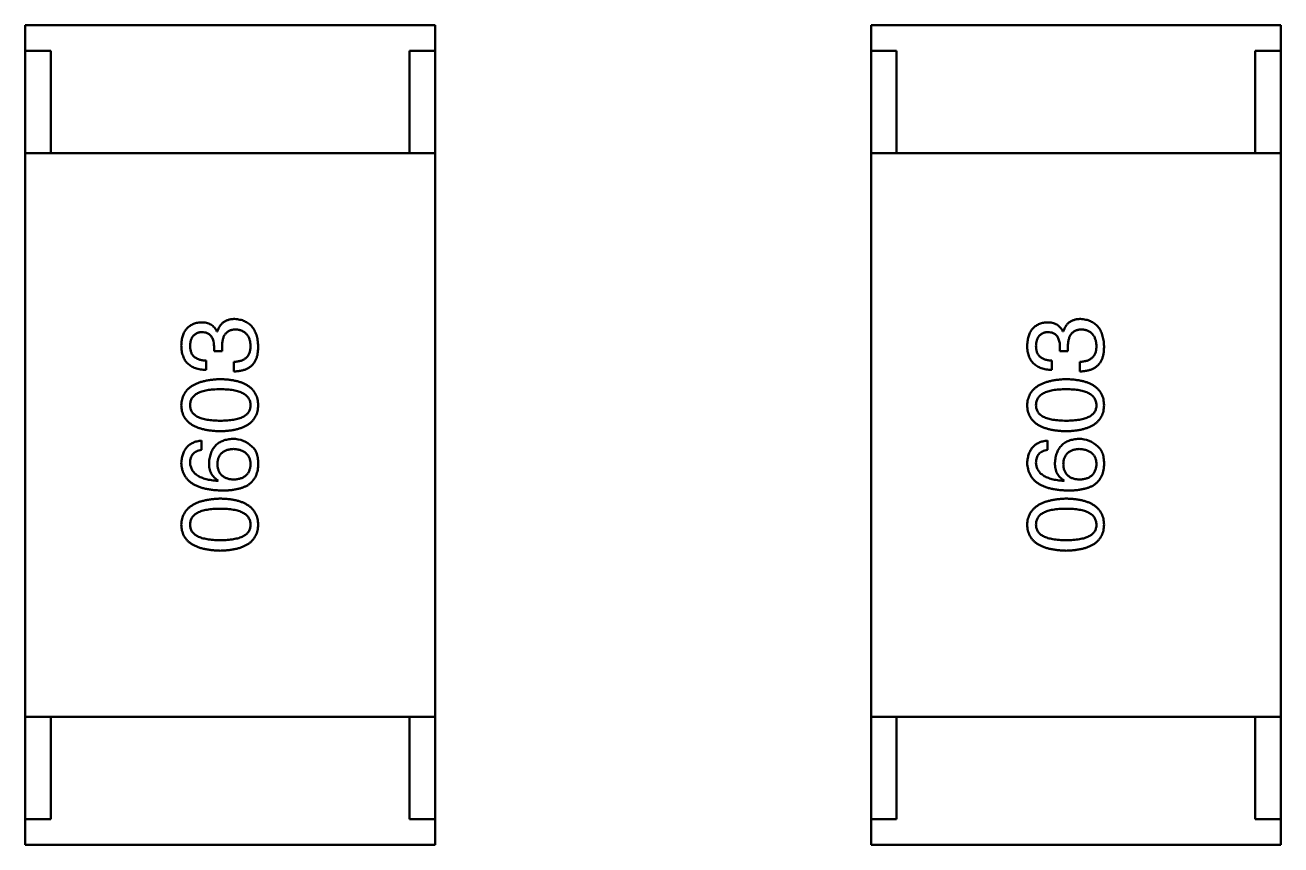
# Model space of a CAD drawing. Header units: millimetres. Extents: x 37 to 347, y 164 to 266.
# Drawn here: x 307.18 to 309.631, y 214.664 to 216.264 of the extents above; entities that cross this region are included whole.
import ezdxf

# ---------------------------------------------------------------- set-up
doc = ezdxf.new("R2010")
doc.units = ezdxf.units.MM
doc.header["$LTSCALE"] = 0.75
doc.layers.add('Visible', color=7, linetype='Continuous', lineweight=50)

msp = doc.modelspace()

# ---------------------------------------------------------------- linework, layer by layer
at = {"layer": 'Visible'}
for p, q in [((307.1801, 216.2644), (307.9801, 216.2644)), ((307.1801, 216.2144), (307.1801, 216.2644)), ((307.9801, 216.2144), (307.9801, 216.2644)), ((308.8311, 216.2644), (309.6311, 216.2644)), ((308.8311, 216.2144), (308.8311, 216.2644)), ((309.6311, 216.2144), (309.6311, 216.2644)), ((307.2301, 216.2144), (307.1801, 216.2144)), ((307.1801, 216.0144), (307.1801, 216.2144)), ((307.2301, 216.0144), (307.2301, 216.2144)), ((307.9301, 216.2144), (307.9301, 216.0144)), ((307.9801, 216.2144), (307.9301, 216.2144)), ((307.9801, 216.0144), (307.9801, 216.2144)), ((308.8811, 216.2144), (308.8311, 216.2144)), ((308.8311, 216.0144), (308.8311, 216.2144)), ((308.8811, 216.0144), (308.8811, 216.2144)), ((309.5811, 216.2144), (309.5811, 216.0144)), ((309.6311, 216.2144), (309.5811, 216.2144)), ((309.6311, 216.0144), (309.6311, 216.2144)), ((307.9801, 216.0144), (307.1801, 216.0144)), ((307.1801, 214.9144), (307.1801, 216.0144)), ((307.2301, 216.0144), (307.9301, 216.0144)), ((307.9801, 216.0144), (307.9801, 214.9144)), ((309.6311, 216.0144), (308.8311, 216.0144)), ((308.8311, 214.9144), (308.8311, 216.0144)), ((308.8811, 216.0144), (309.5811, 216.0144)), ((309.6311, 216.0144), (309.6311, 214.9144)), ((307.5554, 215.6662), (307.5546, 215.6662)), ((309.2064, 215.6662), (309.2056, 215.6662)), ((307.5488, 215.6375), (307.5488, 215.6277)), ((307.5488, 215.6277), (307.5644, 215.6277)), ((307.5644, 215.6277), (307.5644, 215.6367)), ((309.1998, 215.6375), (309.1998, 215.6277)), ((309.1998, 215.6277), (309.2154, 215.6277)), ((309.2154, 215.6277), (309.2154, 215.6367)), ((307.5333, 215.5916), (307.5333, 215.6096)), ((307.5874, 215.6072), (307.5874, 215.5883)), ((309.1843, 215.5916), (309.1843, 215.6096)), ((309.2384, 215.6072), (309.2384, 215.5883)), ((307.5243, 215.4355), (307.5243, 215.4535)), ((309.1753, 215.4355), (309.1753, 215.4535)), ((307.557, 215.3757), (307.5562, 215.3749)), ((309.208, 215.3757), (309.2072, 215.3749)), ((307.9801, 214.9144), (307.1801, 214.9144)), ((307.1801, 214.9144), (307.1801, 214.7144)), ((307.2301, 214.9144), (307.9301, 214.9144)), ((307.2301, 214.9144), (307.2301, 214.7144)), ((307.9301, 214.7144), (307.9301, 214.9144)), ((307.9801, 214.9144), (307.9801, 214.7144)), ((309.6311, 214.9144), (308.8311, 214.9144)), ((308.8311, 214.9144), (308.8311, 214.7144)), ((308.8811, 214.9144), (309.5811, 214.9144)), ((308.8811, 214.9144), (308.8811, 214.7144)), ((309.5811, 214.7144), (309.5811, 214.9144)), ((309.6311, 214.9144), (309.6311, 214.7144)), ((307.1801, 214.7144), (307.1801, 214.6644)), ((307.2301, 214.7144), (307.1801, 214.7144)), ((307.9801, 214.7144), (307.9301, 214.7144)), ((307.9801, 214.7144), (307.9801, 214.6644)), ((308.8311, 214.7144), (308.8311, 214.6644)), ((308.8811, 214.7144), (308.8311, 214.7144)), ((309.6311, 214.7144), (309.5811, 214.7144)), ((309.6311, 214.7144), (309.6311, 214.6644)), ((307.1801, 214.6644), (307.9801, 214.6644)), ((308.8311, 214.6644), (309.6311, 214.6644))]:
    msp.add_line(p, q, dxfattribs=at)
for centre in [(307.5864, 215.4049), (309.2374, 215.4049)]:
    msp.add_arc(centre, 0.0519, 45.691, 90.7052, dxfattribs=at)
for points, knots in [([(307.589, 215.6908), (307.5879, 215.6908), (307.5858, 215.6908), (307.5828, 215.6904), (307.5799, 215.69), (307.5771, 215.6893), (307.5745, 215.6884), (307.572, 215.6874), (307.5697, 215.6861), (307.5675, 215.6847), (307.5654, 215.6831), (307.5635, 215.6812), (307.5618, 215.6792), (307.5602, 215.677), (307.5588, 215.6745), (307.5575, 215.672), (307.5564, 215.6691), (307.5557, 215.6672), (307.5554, 215.6662)], [0, 0, 0, 0, 0.071215, 0.138707, 0.20396, 0.266995, 0.327734, 0.387609, 0.445602, 0.503345, 0.561136, 0.618597, 0.677672, 0.738255, 0.799989, 0.863961, 0.930555, 1, 1, 1, 1]), ([(307.6349, 215.6375), (307.6348, 215.6396), (307.6346, 215.6436), (307.6339, 215.6494), (307.6329, 215.6548), (307.6315, 215.6598), (307.6298, 215.6645), (307.6278, 215.6688), (307.6254, 215.6727), (307.6227, 215.6763), (307.6196, 215.6794), (307.6162, 215.6822), (307.6125, 215.6846), (307.6084, 215.6866), (307.6041, 215.6883), (307.5993, 215.6895), (307.5943, 215.6904), (307.5908, 215.6907), (307.589, 215.6908)], [0, 0, 0, 0, 0.078078, 0.151942, 0.221594, 0.28726, 0.350176, 0.409768, 0.467648, 0.523784, 0.578904, 0.634014, 0.689819, 0.746826, 0.805875, 0.867063, 0.931764, 1, 1, 1, 1]), ([(309.24, 215.6908), (309.2389, 215.6908), (309.2368, 215.6908), (309.2338, 215.6904), (309.2309, 215.69), (309.2281, 215.6893), (309.2255, 215.6884), (309.223, 215.6874), (309.2207, 215.6861), (309.2185, 215.6847), (309.2164, 215.6831), (309.2145, 215.6812), (309.2128, 215.6792), (309.2112, 215.677), (309.2098, 215.6745), (309.2085, 215.672), (309.2074, 215.6691), (309.2067, 215.6672), (309.2064, 215.6662)], [0, 0, 0, 0, 0.071215, 0.138707, 0.20396, 0.266995, 0.327734, 0.387609, 0.445602, 0.503345, 0.561136, 0.618597, 0.677672, 0.738255, 0.799989, 0.863961, 0.930555, 1, 1, 1, 1]), ([(309.2859, 215.6375), (309.2858, 215.6396), (309.2856, 215.6436), (309.2849, 215.6494), (309.2839, 215.6548), (309.2825, 215.6598), (309.2808, 215.6645), (309.2788, 215.6688), (309.2764, 215.6727), (309.2737, 215.6763), (309.2706, 215.6794), (309.2672, 215.6822), (309.2635, 215.6846), (309.2594, 215.6866), (309.2551, 215.6883), (309.2503, 215.6895), (309.2453, 215.6904), (309.2418, 215.6907), (309.24, 215.6908)], [0, 0, 0, 0, 0.078078, 0.151942, 0.221594, 0.28726, 0.350176, 0.409768, 0.467648, 0.523784, 0.578904, 0.634014, 0.689819, 0.746826, 0.805875, 0.867063, 0.931764, 1, 1, 1, 1]), ([(307.5234, 215.6842), (307.5219, 215.6841), (307.519, 215.6839), (307.5148, 215.6831), (307.5109, 215.682), (307.5072, 215.6806), (307.5038, 215.6788), (307.5007, 215.6768), (307.4978, 215.6745), (307.4953, 215.6718), (307.493, 215.6688), (307.491, 215.6655), (307.4893, 215.6618), (307.4879, 215.6579), (307.4867, 215.6537), (307.4858, 215.6491), (307.4852, 215.6442), (307.485, 215.6409), (307.4849, 215.6392)], [0, 0, 0, 0, 0.067521, 0.132139, 0.193339, 0.252064, 0.309083, 0.364848, 0.420021, 0.475612, 0.532002, 0.589602, 0.649896, 0.712634, 0.778603, 0.848416, 0.922155, 1, 1, 1, 1]), ([(307.5021, 215.6383), (307.5022, 215.6394), (307.5023, 215.6414), (307.5026, 215.6443), (307.5031, 215.647), (307.5038, 215.6495), (307.5046, 215.6519), (307.5057, 215.6541), (307.5069, 215.656), (307.5082, 215.6578), (307.5097, 215.6594), (307.5115, 215.6608), (307.5133, 215.6621), (307.5153, 215.6631), (307.5175, 215.664), (307.5199, 215.6646), (307.5224, 215.6651), (307.5242, 215.6653), (307.5251, 215.6654)], [0, 0, 0, 0, 0.078051, 0.151197, 0.220412, 0.286742, 0.34933, 0.409464, 0.467368, 0.52298, 0.578639, 0.633998, 0.690142, 0.746855, 0.805868, 0.867776, 0.932345, 1, 1, 1, 1]), ([(307.5546, 215.6662), (307.5539, 215.6676), (307.5525, 215.6704), (307.5497, 215.6742), (307.5464, 215.6773), (307.5427, 215.6799), (307.5385, 215.6818), (307.5339, 215.6833), (307.5288, 215.6841), (307.5253, 215.6842), (307.5234, 215.6842)], [0, 0, 0, 0, 0.125227, 0.244792, 0.361427, 0.478215, 0.59667, 0.722058, 0.856314, 1, 1, 1, 1]), ([(307.5251, 215.6654), (307.5268, 215.6653), (307.5288, 215.6652), (307.5336, 215.6641), (307.5354, 215.6633), (307.5382, 215.6618), (307.5404, 215.6604), (307.5444, 215.6558), (307.5456, 215.6534), (307.5485, 215.6462), (307.5487, 215.6401), (307.5488, 215.6375)], [0.000001, 0.000001, 0.000001, 0.000001, 0.000529469, 0.000529469, 0.001127239, 0.001127239, 0.001835181, 0.001835181, 0.002488358, 0.002488358, 0.00458577, 0.00458577, 0.00458577, 0.00458577]), ([(307.5644, 215.6367), (307.5644, 215.6381), (307.5644, 215.6407), (307.5648, 215.6445), (307.5653, 215.648), (307.5661, 215.6513), (307.567, 215.6544), (307.5681, 215.6572), (307.5695, 215.6597), (307.5711, 215.6619), (307.5729, 215.6639), (307.575, 215.6656), (307.5772, 215.6671), (307.5796, 215.6683), (307.5823, 215.6692), (307.5852, 215.6698), (307.5882, 215.6702), (307.5904, 215.6703), (307.5915, 215.6703)], [0, 0, 0, 0, 0.082495, 0.159728, 0.232496, 0.300725, 0.365163, 0.425859, 0.483728, 0.538892, 0.592921, 0.646195, 0.699968, 0.754746, 0.811387, 0.870806, 0.933482, 1, 1, 1, 1]), ([(307.5915, 215.6703), (307.5926, 215.6702), (307.5947, 215.6701), (307.5978, 215.6695), (307.6007, 215.6688), (307.6034, 215.6677), (307.6059, 215.6665), (307.6082, 215.6651), (307.6103, 215.6634), (307.6122, 215.6615), (307.6139, 215.6594), (307.6154, 215.657), (307.6167, 215.6545), (307.6178, 215.6517), (307.6187, 215.6486), (307.6194, 215.6454), (307.6199, 215.642), (307.6201, 215.6396), (307.6202, 215.6383)], [0, 0, 0, 0, 0.068514, 0.133941, 0.195994, 0.255362, 0.312994, 0.369441, 0.424687, 0.480522, 0.537148, 0.594801, 0.654411, 0.716817, 0.781981, 0.850498, 0.923306, 1, 1, 1, 1]), ([(309.1744, 215.6842), (309.1729, 215.6841), (309.17, 215.6839), (309.1658, 215.6831), (309.1619, 215.682), (309.1582, 215.6806), (309.1548, 215.6788), (309.1517, 215.6768), (309.1488, 215.6745), (309.1463, 215.6718), (309.144, 215.6688), (309.142, 215.6655), (309.1403, 215.6618), (309.1389, 215.6579), (309.1377, 215.6537), (309.1368, 215.6491), (309.1362, 215.6442), (309.136, 215.6409), (309.1359, 215.6392)], [0, 0, 0, 0, 0.067521, 0.132139, 0.193339, 0.252064, 0.309083, 0.364848, 0.420021, 0.475612, 0.532002, 0.589602, 0.649896, 0.712634, 0.778603, 0.848416, 0.922155, 1, 1, 1, 1]), ([(309.1531, 215.6383), (309.1532, 215.6394), (309.1533, 215.6414), (309.1536, 215.6443), (309.1541, 215.647), (309.1548, 215.6495), (309.1557, 215.6519), (309.1567, 215.6541), (309.1579, 215.656), (309.1592, 215.6578), (309.1607, 215.6594), (309.1625, 215.6608), (309.1643, 215.6621), (309.1663, 215.6631), (309.1685, 215.664), (309.1709, 215.6646), (309.1734, 215.6651), (309.1752, 215.6653), (309.1761, 215.6654)], [0, 0, 0, 0, 0.078051, 0.151197, 0.220412, 0.286742, 0.34933, 0.409464, 0.467368, 0.52298, 0.578639, 0.633998, 0.690142, 0.746855, 0.805868, 0.867776, 0.932345, 1, 1, 1, 1]), ([(309.2056, 215.6662), (309.2049, 215.6676), (309.2035, 215.6704), (309.2007, 215.6742), (309.1974, 215.6773), (309.1937, 215.6799), (309.1895, 215.6818), (309.1849, 215.6833), (309.1798, 215.6841), (309.1763, 215.6842), (309.1744, 215.6842)], [0, 0, 0, 0, 0.125227, 0.244792, 0.361427, 0.478215, 0.59667, 0.722058, 0.856314, 1, 1, 1, 1]), ([(309.1761, 215.6654), (309.1778, 215.6653), (309.1798, 215.6652), (309.1846, 215.6641), (309.1864, 215.6633), (309.1892, 215.6618), (309.1914, 215.6604), (309.1954, 215.6558), (309.1966, 215.6534), (309.1995, 215.6462), (309.1997, 215.6401), (309.1998, 215.6375)], [0.000001, 0.000001, 0.000001, 0.000001, 0.000529469, 0.000529469, 0.001127239, 0.001127239, 0.001835181, 0.001835181, 0.002488358, 0.002488358, 0.00458577, 0.00458577, 0.00458577, 0.00458577]), ([(309.2154, 215.6367), (309.2154, 215.6381), (309.2154, 215.6407), (309.2158, 215.6445), (309.2163, 215.648), (309.2171, 215.6513), (309.218, 215.6544), (309.2191, 215.6572), (309.2205, 215.6597), (309.2221, 215.6619), (309.2239, 215.6639), (309.226, 215.6656), (309.2282, 215.6671), (309.2306, 215.6683), (309.2333, 215.6692), (309.2362, 215.6698), (309.2392, 215.6702), (309.2414, 215.6703), (309.2425, 215.6703)], [0, 0, 0, 0, 0.082495, 0.159728, 0.232496, 0.300725, 0.365163, 0.425859, 0.483728, 0.538892, 0.592921, 0.646195, 0.699968, 0.754746, 0.811387, 0.870806, 0.933482, 1, 1, 1, 1]), ([(309.2425, 215.6703), (309.2436, 215.6702), (309.2457, 215.6701), (309.2488, 215.6695), (309.2517, 215.6688), (309.2544, 215.6677), (309.2569, 215.6665), (309.2592, 215.6651), (309.2613, 215.6634), (309.2632, 215.6615), (309.2649, 215.6594), (309.2664, 215.657), (309.2677, 215.6545), (309.2688, 215.6517), (309.2697, 215.6486), (309.2704, 215.6454), (309.2709, 215.642), (309.2711, 215.6396), (309.2712, 215.6383)], [0, 0, 0, 0, 0.068514, 0.133941, 0.195994, 0.255362, 0.312994, 0.369441, 0.424687, 0.480522, 0.537148, 0.594801, 0.654411, 0.716817, 0.781981, 0.850498, 0.923306, 1, 1, 1, 1]), ([(307.4849, 215.6392), (307.485, 215.6373), (307.4851, 215.6336), (307.4858, 215.6283), (307.4867, 215.6233), (307.4882, 215.6187), (307.4899, 215.6144), (307.492, 215.6106), (307.4945, 215.607), (307.4974, 215.6039), (307.5006, 215.601), (307.5042, 215.5986), (307.5082, 215.5965), (307.5125, 215.5948), (307.5172, 215.5934), (307.5222, 215.5924), (307.5276, 215.5918), (307.5313, 215.5917), (307.5333, 215.5916)], [0, 0, 0, 0, 0.073232, 0.142595, 0.207997, 0.270074, 0.329156, 0.386529, 0.441846, 0.496976, 0.551877, 0.607941, 0.665637, 0.725446, 0.788542, 0.855101, 0.925196, 1, 1, 1, 1]), ([(309.1359, 215.6392), (309.136, 215.6373), (309.1361, 215.6336), (309.1368, 215.6283), (309.1377, 215.6233), (309.1392, 215.6187), (309.1409, 215.6144), (309.143, 215.6106), (309.1455, 215.607), (309.1484, 215.6039), (309.1516, 215.601), (309.1552, 215.5986), (309.1592, 215.5965), (309.1635, 215.5948), (309.1682, 215.5934), (309.1732, 215.5924), (309.1786, 215.5918), (309.1823, 215.5917), (309.1843, 215.5916)], [0, 0, 0, 0, 0.073232, 0.142595, 0.207997, 0.270074, 0.329156, 0.386529, 0.441846, 0.496976, 0.551877, 0.607941, 0.665637, 0.725446, 0.788542, 0.855101, 0.925196, 1, 1, 1, 1]), ([(307.5333, 215.6096), (307.532, 215.6097), (307.5296, 215.6098), (307.526, 215.6103), (307.5227, 215.6108), (307.5197, 215.6117), (307.5169, 215.6127), (307.5143, 215.614), (307.512, 215.6155), (307.5099, 215.6172), (307.508, 215.6191), (307.5064, 215.6212), (307.5051, 215.6236), (307.504, 215.6261), (307.5032, 215.6289), (307.5026, 215.6318), (307.5022, 215.635), (307.5021, 215.6372), (307.5021, 215.6383)], [0, 0, 0, 0, 0.078134, 0.15164, 0.221358, 0.286689, 0.348614, 0.407697, 0.464247, 0.520153, 0.574432, 0.629291, 0.684538, 0.742032, 0.801329, 0.863637, 0.930123, 1, 1, 1, 1]), ([(307.6202, 215.6383), (307.6201, 215.6371), (307.6201, 215.6347), (307.6197, 215.6313), (307.6191, 215.628), (307.6181, 215.6251), (307.617, 215.6223), (307.6156, 215.6197), (307.6139, 215.6174), (307.612, 215.6153), (307.6098, 215.6135), (307.6073, 215.6119), (307.6046, 215.6105), (307.6017, 215.6094), (307.5985, 215.6085), (307.595, 215.6078), (307.5913, 215.6073), (307.5887, 215.6072), (307.5874, 215.6072)], [0, 0, 0, 0, 0.071272, 0.13882, 0.201858, 0.262757, 0.320043, 0.376709, 0.431462, 0.486034, 0.541209, 0.597703, 0.65589, 0.717768, 0.782056, 0.850407, 0.92277, 1, 1, 1, 1]), ([(307.63, 215.6105), (307.6304, 215.6113), (307.6312, 215.6131), (307.6322, 215.6159), (307.6331, 215.6189), (307.6337, 215.6222), (307.6342, 215.6257), (307.6346, 215.6294), (307.6348, 215.6334), (307.6349, 215.6361), (307.6349, 215.6375)], [0, 0, 0, 0, 0.101955, 0.208983, 0.322698, 0.44339, 0.570851, 0.70629, 0.84885, 1, 1, 1, 1]), ([(309.1843, 215.6096), (309.183, 215.6097), (309.1806, 215.6098), (309.177, 215.6103), (309.1737, 215.6108), (309.1707, 215.6117), (309.1679, 215.6127), (309.1653, 215.614), (309.163, 215.6155), (309.1609, 215.6172), (309.159, 215.6191), (309.1574, 215.6212), (309.1561, 215.6236), (309.155, 215.6261), (309.1542, 215.6289), (309.1536, 215.6318), (309.1532, 215.635), (309.1531, 215.6372), (309.1531, 215.6383)], [0, 0, 0, 0, 0.078134, 0.15164, 0.221358, 0.286689, 0.348614, 0.407697, 0.464247, 0.520153, 0.574432, 0.629291, 0.684538, 0.742032, 0.801329, 0.863637, 0.930123, 1, 1, 1, 1]), ([(309.2712, 215.6383), (309.2711, 215.6371), (309.2711, 215.6347), (309.2707, 215.6313), (309.2701, 215.628), (309.2692, 215.6251), (309.268, 215.6223), (309.2666, 215.6197), (309.2649, 215.6174), (309.263, 215.6153), (309.2608, 215.6135), (309.2583, 215.6119), (309.2556, 215.6105), (309.2527, 215.6094), (309.2495, 215.6085), (309.246, 215.6078), (309.2423, 215.6073), (309.2397, 215.6072), (309.2384, 215.6072)], [0, 0, 0, 0, 0.071272, 0.13882, 0.201858, 0.262757, 0.320043, 0.376709, 0.431462, 0.486034, 0.541209, 0.597703, 0.65589, 0.717768, 0.782056, 0.850407, 0.92277, 1, 1, 1, 1]), ([(309.281, 215.6105), (309.2814, 215.6113), (309.2822, 215.6131), (309.2832, 215.6159), (309.2841, 215.6189), (309.2847, 215.6222), (309.2853, 215.6257), (309.2856, 215.6294), (309.2858, 215.6334), (309.2859, 215.6361), (309.2859, 215.6375)], [0, 0, 0, 0, 0.101955, 0.208983, 0.322698, 0.44339, 0.570851, 0.70629, 0.84885, 1, 1, 1, 1]), ([(307.5874, 215.5883), (307.5887, 215.5884), (307.5913, 215.5885), (307.5951, 215.5888), (307.5988, 215.5893), (307.6023, 215.59), (307.6056, 215.5908), (307.6087, 215.5918), (307.6116, 215.5929), (307.6144, 215.5942), (307.617, 215.5957), (307.6194, 215.5973), (307.6216, 215.5991), (307.6237, 215.6011), (307.6255, 215.6032), (307.6272, 215.6055), (307.6287, 215.6079), (307.6296, 215.6096), (307.63, 215.6105)], [0, 0, 0, 0, 0.078937, 0.154495, 0.226898, 0.296844, 0.363348, 0.427781, 0.48946, 0.549586, 0.607902, 0.664733, 0.720805, 0.776157, 0.831175, 0.886736, 0.943094, 1, 1, 1, 1]), ([(309.2384, 215.5883), (309.2397, 215.5884), (309.2423, 215.5885), (309.2461, 215.5888), (309.2498, 215.5893), (309.2533, 215.59), (309.2566, 215.5908), (309.2597, 215.5918), (309.2626, 215.5929), (309.2654, 215.5942), (309.268, 215.5957), (309.2704, 215.5973), (309.2726, 215.5991), (309.2747, 215.6011), (309.2765, 215.6032), (309.2782, 215.6055), (309.2797, 215.6079), (309.2806, 215.6096), (309.281, 215.6105)], [0, 0, 0, 0, 0.078937, 0.154495, 0.226898, 0.296844, 0.363348, 0.427781, 0.48946, 0.549586, 0.607902, 0.664733, 0.720805, 0.776157, 0.831175, 0.886736, 0.943094, 1, 1, 1, 1]), ([(307.5611, 215.5734), (307.5581, 215.5733), (307.5523, 215.573), (307.5438, 215.5722), (307.5359, 215.5709), (307.5285, 215.5694), (307.5218, 215.5675), (307.5155, 215.5652), (307.5099, 215.5626), (307.5048, 215.5596), (307.5003, 215.5562), (307.4963, 215.5525), (307.493, 215.5484), (307.4902, 215.5439), (307.488, 215.5391), (307.4863, 215.5339), (307.4853, 215.5284), (307.485, 215.5245), (307.4849, 215.5226)], [0, 0, 0, 0, 0.088475, 0.171606, 0.249595, 0.322626, 0.391327, 0.455765, 0.516374, 0.573675, 0.628522, 0.681161, 0.732559, 0.783563, 0.83504, 0.887639, 0.942585, 1, 1, 1, 1]), ([(307.6349, 215.5226), (307.6348, 215.5246), (307.6346, 215.5285), (307.6337, 215.5341), (307.6322, 215.5393), (307.6301, 215.5442), (307.6274, 215.5487), (307.6242, 215.5529), (307.6204, 215.5566), (307.6161, 215.56), (307.6111, 215.563), (307.6056, 215.5656), (307.5996, 215.5679), (307.593, 215.5697), (307.5858, 215.5712), (307.5781, 215.5723), (307.5698, 215.5731), (307.5641, 215.5733), (307.5611, 215.5734)], [0, 0, 0, 0, 0.059134, 0.115603, 0.169236, 0.221572, 0.273254, 0.32474, 0.377319, 0.431815, 0.488555, 0.548609, 0.612242, 0.680182, 0.75251, 0.829782, 0.91231, 1, 1, 1, 1]), ([(309.2121, 215.5734), (309.2091, 215.5733), (309.2033, 215.573), (309.1948, 215.5722), (309.1869, 215.5709), (309.1795, 215.5694), (309.1728, 215.5675), (309.1665, 215.5652), (309.1609, 215.5626), (309.1558, 215.5596), (309.1513, 215.5562), (309.1473, 215.5525), (309.144, 215.5484), (309.1412, 215.5439), (309.139, 215.5391), (309.1373, 215.5339), (309.1363, 215.5284), (309.136, 215.5245), (309.1359, 215.5226)], [0, 0, 0, 0, 0.088475, 0.171606, 0.249595, 0.322626, 0.391327, 0.455765, 0.516374, 0.573675, 0.628522, 0.681161, 0.732559, 0.783563, 0.83504, 0.887639, 0.942585, 1, 1, 1, 1]), ([(309.2859, 215.5226), (309.2858, 215.5246), (309.2856, 215.5285), (309.2847, 215.5341), (309.2832, 215.5393), (309.2811, 215.5442), (309.2784, 215.5487), (309.2752, 215.5529), (309.2714, 215.5566), (309.2671, 215.56), (309.2621, 215.563), (309.2566, 215.5656), (309.2506, 215.5679), (309.244, 215.5697), (309.2368, 215.5712), (309.2291, 215.5723), (309.2208, 215.5731), (309.2151, 215.5733), (309.2121, 215.5734)], [0, 0, 0, 0, 0.059134, 0.115603, 0.169236, 0.221572, 0.273254, 0.32474, 0.377319, 0.431815, 0.488555, 0.548609, 0.612242, 0.680182, 0.75251, 0.829782, 0.91231, 1, 1, 1, 1]), ([(307.5021, 215.5226), (307.5022, 215.5238), (307.5023, 215.5263), (307.5029, 215.5299), (307.5041, 215.5332), (307.5057, 215.5363), (307.5079, 215.5391), (307.5104, 215.5417), (307.5134, 215.544), (307.5169, 215.5461), (307.5209, 215.5479), (307.5253, 215.5495), (307.5301, 215.5508), (307.5354, 215.5519), (307.5412, 215.5527), (307.5474, 215.5533), (307.5541, 215.5537), (307.5588, 215.5537), (307.5611, 215.5537)], [0, 0, 0, 0, 0.050604, 0.098688, 0.145699, 0.191791, 0.238625, 0.286717, 0.337546, 0.391814, 0.449755, 0.512106, 0.579685, 0.652048, 0.730262, 0.814146, 0.904281, 1, 1, 1, 1]), ([(307.5611, 215.5537), (307.5635, 215.5537), (307.568, 215.5537), (307.5746, 215.5533), (307.5808, 215.5527), (307.5865, 215.5519), (307.5918, 215.5508), (307.5966, 215.5494), (307.601, 215.5479), (307.6049, 215.5461), (307.6084, 215.544), (307.6115, 215.5416), (307.6141, 215.5391), (307.6162, 215.5363), (307.6179, 215.5332), (307.6192, 215.5299), (307.6199, 215.5263), (307.6201, 215.5238), (307.6202, 215.5226)], [0, 0, 0, 0, 0.094834, 0.184067, 0.267029, 0.344713, 0.417334, 0.484367, 0.546941, 0.604717, 0.65953, 0.710539, 0.759381, 0.806382, 0.853027, 0.900623, 0.949121, 1, 1, 1, 1]), ([(309.1531, 215.5226), (309.1532, 215.5238), (309.1533, 215.5263), (309.1539, 215.5299), (309.1551, 215.5332), (309.1567, 215.5363), (309.1589, 215.5391), (309.1614, 215.5417), (309.1644, 215.544), (309.1679, 215.5461), (309.1719, 215.5479), (309.1763, 215.5495), (309.1811, 215.5508), (309.1864, 215.5519), (309.1922, 215.5527), (309.1984, 215.5533), (309.2051, 215.5537), (309.2098, 215.5537), (309.2121, 215.5537)], [0, 0, 0, 0, 0.050604, 0.098688, 0.145699, 0.191791, 0.238625, 0.286717, 0.337546, 0.391814, 0.449755, 0.512106, 0.579685, 0.652048, 0.730262, 0.814146, 0.904281, 1, 1, 1, 1]), ([(309.2121, 215.5537), (309.2145, 215.5537), (309.219, 215.5537), (309.2256, 215.5533), (309.2318, 215.5527), (309.2375, 215.5519), (309.2428, 215.5508), (309.2476, 215.5494), (309.252, 215.5479), (309.2559, 215.5461), (309.2594, 215.544), (309.2625, 215.5416), (309.2651, 215.5391), (309.2672, 215.5363), (309.2689, 215.5332), (309.2702, 215.5299), (309.2709, 215.5263), (309.2711, 215.5238), (309.2712, 215.5226)], [0, 0, 0, 0, 0.094834, 0.184067, 0.267029, 0.344713, 0.417334, 0.484367, 0.546941, 0.604717, 0.65953, 0.710539, 0.759381, 0.806382, 0.853027, 0.900623, 0.949121, 1, 1, 1, 1]), ([(307.4849, 215.5226), (307.485, 215.5206), (307.4852, 215.5167), (307.4861, 215.5111), (307.4877, 215.5058), (307.4899, 215.5009), (307.4926, 215.4964), (307.496, 215.4923), (307.4999, 215.4885), (307.5044, 215.4852), (307.5095, 215.4821), (307.5152, 215.4796), (307.5214, 215.4773), (307.5282, 215.4754), (307.5356, 215.4739), (307.5436, 215.4728), (307.5522, 215.4721), (307.5581, 215.4719), (307.5611, 215.4718)], [0, 0, 0, 0, 0.057911, 0.113262, 0.165956, 0.217443, 0.268511, 0.319665, 0.372, 0.426129, 0.483365, 0.543779, 0.607756, 0.676562, 0.749704, 0.827713, 0.911177, 1, 1, 1, 1]), ([(307.5611, 215.4923), (307.5588, 215.4923), (307.5541, 215.4923), (307.5474, 215.4927), (307.5412, 215.4933), (307.5354, 215.494), (307.5301, 215.4952), (307.5253, 215.4964), (307.5209, 215.498), (307.5169, 215.4997), (307.5134, 215.5017), (307.5104, 215.504), (307.5079, 215.5065), (307.5057, 215.5092), (307.5041, 215.5122), (307.5029, 215.5155), (307.5023, 215.519), (307.5022, 215.5214), (307.5021, 215.5226)], [0, 0, 0, 0, 0.096452, 0.187278, 0.271765, 0.350519, 0.423437, 0.491321, 0.554011, 0.612224, 0.666281, 0.717003, 0.764884, 0.811423, 0.856783, 0.902993, 0.950236, 1, 1, 1, 1]), ([(307.5611, 215.4718), (307.5641, 215.4719), (307.5698, 215.4721), (307.5781, 215.4728), (307.5858, 215.4739), (307.593, 215.4754), (307.5996, 215.4773), (307.6056, 215.4796), (307.6111, 215.4821), (307.616, 215.4852), (307.6204, 215.4885), (307.6242, 215.4923), (307.6274, 215.4964), (307.6301, 215.5009), (307.6322, 215.5058), (307.6337, 215.5111), (307.6346, 215.5167), (307.6348, 215.5206), (307.6349, 215.5226)], [0, 0, 0, 0, 0.087693, 0.170223, 0.247496, 0.319826, 0.387768, 0.451403, 0.511459, 0.568358, 0.622671, 0.675251, 0.726739, 0.778422, 0.830759, 0.884394, 0.940865, 1, 1, 1, 1]), ([(307.6202, 215.5226), (307.6201, 215.5214), (307.62, 215.519), (307.6193, 215.5155), (307.6182, 215.5122), (307.6165, 215.5093), (307.6144, 215.5065), (307.6119, 215.504), (307.6088, 215.5017), (307.6053, 215.4997), (307.6014, 215.498), (307.597, 215.4964), (307.5921, 215.4952), (307.5868, 215.494), (307.5811, 215.4933), (307.5748, 215.4927), (307.5681, 215.4923), (307.5635, 215.4923), (307.5611, 215.4923)], [0, 0, 0, 0, 0.049766, 0.097012, 0.143225, 0.188786, 0.235079, 0.282962, 0.333687, 0.387747, 0.445963, 0.508657, 0.576545, 0.649868, 0.72822, 0.812712, 0.903543, 1, 1, 1, 1]), ([(309.1359, 215.5226), (309.136, 215.5206), (309.1362, 215.5167), (309.1371, 215.5111), (309.1387, 215.5058), (309.1409, 215.5009), (309.1436, 215.4964), (309.147, 215.4923), (309.1509, 215.4885), (309.1554, 215.4852), (309.1605, 215.4821), (309.1662, 215.4796), (309.1724, 215.4773), (309.1792, 215.4754), (309.1866, 215.4739), (309.1946, 215.4728), (309.2032, 215.4721), (309.2091, 215.4719), (309.2121, 215.4718)], [0, 0, 0, 0, 0.057911, 0.113262, 0.165956, 0.217443, 0.268511, 0.319665, 0.372, 0.426129, 0.483365, 0.543779, 0.607756, 0.676562, 0.749704, 0.827713, 0.911177, 1, 1, 1, 1]), ([(309.2121, 215.4923), (309.2098, 215.4923), (309.2051, 215.4923), (309.1984, 215.4927), (309.1922, 215.4933), (309.1864, 215.494), (309.1811, 215.4952), (309.1763, 215.4964), (309.1719, 215.498), (309.1679, 215.4997), (309.1644, 215.5017), (309.1614, 215.504), (309.1589, 215.5065), (309.1567, 215.5092), (309.1551, 215.5122), (309.1539, 215.5155), (309.1533, 215.519), (309.1532, 215.5214), (309.1531, 215.5226)], [0, 0, 0, 0, 0.096452, 0.187278, 0.271765, 0.350519, 0.423437, 0.491321, 0.554011, 0.612224, 0.666281, 0.717003, 0.764884, 0.811423, 0.856783, 0.902993, 0.950236, 1, 1, 1, 1]), ([(309.2121, 215.4718), (309.2151, 215.4719), (309.2208, 215.4721), (309.2291, 215.4728), (309.2368, 215.4739), (309.244, 215.4754), (309.2506, 215.4773), (309.2566, 215.4796), (309.2621, 215.4821), (309.267, 215.4852), (309.2714, 215.4885), (309.2752, 215.4923), (309.2784, 215.4964), (309.2811, 215.5009), (309.2832, 215.5058), (309.2847, 215.5111), (309.2856, 215.5167), (309.2858, 215.5206), (309.2859, 215.5226)], [0, 0, 0, 0, 0.087693, 0.170223, 0.247496, 0.319826, 0.387768, 0.451403, 0.511459, 0.568358, 0.622671, 0.675251, 0.726739, 0.778422, 0.830759, 0.884394, 0.940865, 1, 1, 1, 1]), ([(309.2712, 215.5226), (309.2711, 215.5214), (309.271, 215.519), (309.2703, 215.5155), (309.2692, 215.5122), (309.2675, 215.5093), (309.2654, 215.5065), (309.2629, 215.504), (309.2598, 215.5017), (309.2563, 215.4997), (309.2524, 215.498), (309.248, 215.4964), (309.2431, 215.4952), (309.2378, 215.494), (309.2321, 215.4933), (309.2258, 215.4927), (309.2191, 215.4923), (309.2145, 215.4923), (309.2121, 215.4923)], [0, 0, 0, 0, 0.049766, 0.097012, 0.143225, 0.188786, 0.235079, 0.282962, 0.333687, 0.387747, 0.445963, 0.508657, 0.576545, 0.649868, 0.72822, 0.812712, 0.903543, 1, 1, 1, 1]), ([(307.5243, 215.4535), (307.5228, 215.4534), (307.5198, 215.453), (307.5156, 215.452), (307.5116, 215.4509), (307.508, 215.4494), (307.5045, 215.4476), (307.5014, 215.4456), (307.4985, 215.4433), (307.4959, 215.4407), (307.4936, 215.4378), (307.4915, 215.4347), (307.4897, 215.4312), (307.4882, 215.4275), (307.487, 215.4236), (307.486, 215.4193), (307.4853, 215.4148), (307.485, 215.4117), (307.4849, 215.4101)], [0, 0, 0, 0, 0.06947, 0.136096, 0.199592, 0.260665, 0.319672, 0.377156, 0.433415, 0.489984, 0.546535, 0.604276, 0.663499, 0.725182, 0.788953, 0.855683, 0.926216, 1, 1, 1, 1]), ([(307.5857, 215.4568), (307.584, 215.4567), (307.5805, 215.4566), (307.5756, 215.4558), (307.5709, 215.4547), (307.5665, 215.4534), (307.5625, 215.4517), (307.5588, 215.4495), (307.5554, 215.4472), (307.5523, 215.4444), (307.5495, 215.4413), (307.547, 215.4378), (307.5449, 215.434), (307.5431, 215.4299), (307.5415, 215.4254), (307.5404, 215.4206), (307.5395, 215.4155), (307.5392, 215.4119), (307.539, 215.4101)], [0, 0, 0, 0, 0.071527, 0.139094, 0.20346, 0.264939, 0.323904, 0.381383, 0.437591, 0.493343, 0.549401, 0.606085, 0.664838, 0.725424, 0.788712, 0.855452, 0.925772, 1, 1, 1, 1]), ([(309.1753, 215.4535), (309.1738, 215.4534), (309.1708, 215.453), (309.1666, 215.452), (309.1626, 215.4509), (309.159, 215.4494), (309.1555, 215.4476), (309.1524, 215.4456), (309.1495, 215.4433), (309.1469, 215.4407), (309.1446, 215.4378), (309.1425, 215.4347), (309.1407, 215.4312), (309.1392, 215.4275), (309.138, 215.4236), (309.137, 215.4193), (309.1363, 215.4148), (309.136, 215.4117), (309.1359, 215.4101)], [0, 0, 0, 0, 0.06947, 0.136096, 0.199592, 0.260665, 0.319672, 0.377156, 0.433415, 0.489984, 0.546535, 0.604276, 0.663499, 0.725182, 0.788953, 0.855683, 0.926216, 1, 1, 1, 1]), ([(309.2367, 215.4568), (309.235, 215.4567), (309.2315, 215.4566), (309.2266, 215.4558), (309.2219, 215.4547), (309.2175, 215.4534), (309.2135, 215.4517), (309.2098, 215.4495), (309.2064, 215.4472), (309.2033, 215.4444), (309.2005, 215.4413), (309.198, 215.4378), (309.1959, 215.434), (309.1941, 215.4299), (309.1926, 215.4254), (309.1914, 215.4206), (309.1905, 215.4155), (309.1902, 215.4119), (309.19, 215.4101)], [0, 0, 0, 0, 0.071527, 0.139094, 0.20346, 0.264939, 0.323904, 0.381383, 0.437591, 0.493343, 0.549401, 0.606085, 0.664838, 0.725424, 0.788712, 0.855452, 0.925772, 1, 1, 1, 1]), ([(307.5021, 215.4101), (307.5022, 215.4118), (307.5023, 215.415), (307.5034, 215.4196), (307.5051, 215.4237), (307.5075, 215.4272), (307.5107, 215.4302), (307.5146, 215.4326), (307.5192, 215.4344), (307.5225, 215.4351), (307.5243, 215.4355)], [0, 0, 0, 0, 0.136586, 0.261496, 0.378089, 0.490612, 0.605522, 0.725767, 0.8561, 1, 1, 1, 1]), ([(307.5554, 215.4076), (307.5554, 215.4088), (307.5556, 215.411), (307.556, 215.4142), (307.5567, 215.4171), (307.5576, 215.4199), (307.5588, 215.4225), (307.5601, 215.4249), (307.5617, 215.427), (307.5636, 215.429), (307.5657, 215.4307), (307.5679, 215.4323), (307.5705, 215.4336), (307.5733, 215.4348), (307.5763, 215.4356), (307.5795, 215.4364), (307.5829, 215.4369), (307.5853, 215.4371), (307.5865, 215.4372)], [0, 0, 0, 0, 0.069884, 0.136529, 0.199638, 0.259844, 0.317774, 0.374356, 0.430026, 0.485148, 0.5409, 0.597889, 0.657472, 0.718614, 0.783613, 0.85129, 0.923712, 1, 1, 1, 1]), ([(307.5865, 215.4372), (307.5878, 215.4371), (307.5904, 215.4369), (307.594, 215.4364), (307.5974, 215.4357), (307.6006, 215.4348), (307.6035, 215.4337), (307.6062, 215.4324), (307.6087, 215.4309), (307.6109, 215.4292), (307.6129, 215.4273), (307.6147, 215.4252), (307.6162, 215.4229), (307.6175, 215.4204), (307.6185, 215.4177), (307.6193, 215.4148), (307.6199, 215.4117), (307.6201, 215.4096), (307.6202, 215.4085)], [0, 0, 0, 0, 0.078863, 0.153308, 0.223539, 0.289857, 0.35341, 0.413572, 0.471721, 0.528235, 0.584279, 0.638781, 0.69466, 0.751251, 0.809198, 0.869697, 0.933318, 1, 1, 1, 1]), ([(307.6349, 215.4052), (307.6349, 215.4073), (307.635, 215.4113), (307.6345, 215.4172), (307.6337, 215.4226), (307.6324, 215.4275), (307.6306, 215.4319), (307.6284, 215.4358), (307.6258, 215.4392), (307.6237, 215.4411), (307.6226, 215.4421)], [0, 0, 0, 0, 0.156782, 0.301945, 0.436395, 0.561474, 0.678489, 0.78853, 0.894967, 1, 1, 1, 1]), ([(309.1531, 215.4101), (309.1532, 215.4118), (309.1533, 215.415), (309.1544, 215.4196), (309.1561, 215.4237), (309.1585, 215.4272), (309.1617, 215.4302), (309.1656, 215.4326), (309.1702, 215.4344), (309.1735, 215.4351), (309.1753, 215.4355)], [0, 0, 0, 0, 0.136586, 0.261496, 0.378089, 0.490612, 0.605522, 0.725767, 0.8561, 1, 1, 1, 1]), ([(309.2064, 215.4076), (309.2065, 215.4088), (309.2066, 215.411), (309.207, 215.4142), (309.2077, 215.4171), (309.2086, 215.4199), (309.2098, 215.4225), (309.2111, 215.4249), (309.2127, 215.427), (309.2146, 215.429), (309.2167, 215.4307), (309.2189, 215.4323), (309.2215, 215.4336), (309.2243, 215.4348), (309.2273, 215.4356), (309.2305, 215.4364), (309.2339, 215.4369), (309.2363, 215.4371), (309.2375, 215.4372)], [0, 0, 0, 0, 0.069884, 0.136529, 0.199638, 0.259844, 0.317774, 0.374356, 0.430026, 0.485148, 0.5409, 0.597889, 0.657472, 0.718614, 0.783613, 0.85129, 0.923712, 1, 1, 1, 1]), ([(309.2375, 215.4372), (309.2388, 215.4371), (309.2414, 215.4369), (309.245, 215.4364), (309.2484, 215.4357), (309.2516, 215.4348), (309.2545, 215.4337), (309.2572, 215.4324), (309.2597, 215.4309), (309.2619, 215.4292), (309.2639, 215.4273), (309.2657, 215.4252), (309.2672, 215.4229), (309.2685, 215.4204), (309.2695, 215.4177), (309.2703, 215.4148), (309.2709, 215.4117), (309.2711, 215.4096), (309.2712, 215.4085)], [0, 0, 0, 0, 0.078863, 0.153308, 0.223539, 0.289857, 0.35341, 0.413572, 0.471721, 0.528235, 0.584279, 0.638781, 0.69466, 0.751251, 0.809198, 0.869697, 0.933318, 1, 1, 1, 1]), ([(309.2859, 215.4052), (309.2859, 215.4073), (309.286, 215.4113), (309.2855, 215.4172), (309.2847, 215.4226), (309.2834, 215.4275), (309.2816, 215.4319), (309.2794, 215.4358), (309.2768, 215.4392), (309.2747, 215.4411), (309.2736, 215.4421)], [0, 0, 0, 0, 0.156782, 0.301945, 0.436395, 0.561474, 0.678489, 0.78853, 0.894967, 1, 1, 1, 1]), ([(307.4849, 215.4101), (307.485, 215.408), (307.4853, 215.4038), (307.4864, 215.3978), (307.4881, 215.3922), (307.4904, 215.387), (307.4933, 215.3822), (307.4968, 215.3778), (307.5009, 215.3738), (307.5056, 215.3702), (307.5109, 215.367), (307.5168, 215.3642), (307.5233, 215.3618), (307.5304, 215.3599), (307.538, 215.3583), (307.5463, 215.3571), (307.5552, 215.3563), (307.5613, 215.3561), (307.5644, 215.356)], [0, 0, 0, 0, 0.058957, 0.115262, 0.16907, 0.221312, 0.273147, 0.324961, 0.377649, 0.432026, 0.488925, 0.549039, 0.612912, 0.680653, 0.753056, 0.830314, 0.912483, 1, 1, 1, 1]), ([(307.5562, 215.3749), (307.5541, 215.375), (307.55, 215.3753), (307.544, 215.3761), (307.5384, 215.377), (307.5333, 215.3782), (307.5285, 215.3796), (307.5241, 215.3813), (307.5201, 215.3831), (307.5165, 215.3852), (307.5133, 215.3876), (307.5105, 215.3901), (307.508, 215.3929), (307.5061, 215.3959), (307.5044, 215.3991), (307.5033, 215.4026), (307.5024, 215.4063), (307.5022, 215.4088), (307.5021, 215.4101)], [0, 0, 0, 0, 0.089218, 0.173709, 0.252753, 0.326963, 0.397099, 0.462534, 0.524018, 0.582178, 0.637235, 0.689955, 0.741228, 0.791618, 0.841661, 0.892925, 0.945259, 1, 1, 1, 1]), ([(307.539, 215.4101), (307.5391, 215.4081), (307.5391, 215.4043), (307.54, 215.3988), (307.5414, 215.3938), (307.5434, 215.3892), (307.5459, 215.3851), (307.5491, 215.3814), (307.5528, 215.3782), (307.5556, 215.3765), (307.557, 215.3757)], [0, 0, 0, 0, 0.144617, 0.279572, 0.40596, 0.526097, 0.64389, 0.760003, 0.877724, 1, 1, 1, 1]), ([(307.5874, 215.3773), (307.5861, 215.3774), (307.5837, 215.3776), (307.5801, 215.3781), (307.5768, 215.3788), (307.5737, 215.3798), (307.5709, 215.3809), (307.5683, 215.3823), (307.5659, 215.3839), (307.5638, 215.3857), (307.5619, 215.3877), (307.5602, 215.3899), (307.5588, 215.3923), (307.5577, 215.395), (307.5567, 215.3979), (307.556, 215.4009), (307.5555, 215.4042), (307.5554, 215.4065), (307.5554, 215.4076)], [0, 0, 0, 0, 0.076072, 0.148369, 0.216753, 0.281358, 0.342792, 0.401604, 0.458929, 0.514444, 0.569818, 0.625343, 0.681554, 0.739608, 0.800134, 0.863477, 0.929547, 1, 1, 1, 1]), ([(307.6202, 215.4085), (307.6201, 215.4073), (307.62, 215.4049), (307.6195, 215.4016), (307.6188, 215.3984), (307.6178, 215.3955), (307.6167, 215.3927), (307.6152, 215.3902), (307.6135, 215.3879), (307.6115, 215.3859), (307.6094, 215.384), (307.6069, 215.3824), (307.6043, 215.381), (307.6014, 215.3798), (307.5982, 215.3789), (307.5948, 215.3781), (307.5912, 215.3776), (307.5887, 215.3774), (307.5874, 215.3773)], [0, 0, 0, 0, 0.070403, 0.137196, 0.200053, 0.260887, 0.31876, 0.37535, 0.430743, 0.485927, 0.541678, 0.598832, 0.657726, 0.719441, 0.783504, 0.851852, 0.923533, 1, 1, 1, 1]), ([(307.6152, 215.3667), (307.6167, 215.3678), (307.6197, 215.37), (307.6236, 215.3739), (307.6269, 215.3782), (307.6297, 215.3828), (307.6319, 215.3879), (307.6335, 215.3933), (307.6346, 215.3991), (307.6348, 215.4031), (307.6349, 215.4052)], [0, 0, 0, 0, 0.125033, 0.246266, 0.36603, 0.485265, 0.606781, 0.732144, 0.862551, 1, 1, 1, 1]), ([(309.1359, 215.4101), (309.136, 215.408), (309.1363, 215.4038), (309.1374, 215.3978), (309.1391, 215.3922), (309.1414, 215.387), (309.1443, 215.3822), (309.1478, 215.3778), (309.1519, 215.3738), (309.1566, 215.3702), (309.1619, 215.367), (309.1678, 215.3642), (309.1743, 215.3618), (309.1814, 215.3599), (309.189, 215.3583), (309.1973, 215.3571), (309.2062, 215.3563), (309.2123, 215.3561), (309.2154, 215.356)], [0, 0, 0, 0, 0.058957, 0.115262, 0.16907, 0.221312, 0.273147, 0.324961, 0.377649, 0.432026, 0.488925, 0.549039, 0.612912, 0.680653, 0.753056, 0.830314, 0.912483, 1, 1, 1, 1]), ([(309.2072, 215.3749), (309.2051, 215.375), (309.201, 215.3753), (309.195, 215.3761), (309.1894, 215.377), (309.1843, 215.3782), (309.1795, 215.3796), (309.1751, 215.3813), (309.1711, 215.3831), (309.1675, 215.3852), (309.1643, 215.3876), (309.1615, 215.3901), (309.159, 215.3929), (309.1571, 215.3959), (309.1554, 215.3991), (309.1543, 215.4026), (309.1534, 215.4063), (309.1532, 215.4088), (309.1531, 215.4101)], [0, 0, 0, 0, 0.089218, 0.173709, 0.252753, 0.326963, 0.397099, 0.462534, 0.524018, 0.582178, 0.637235, 0.689955, 0.741228, 0.791618, 0.841661, 0.892925, 0.945259, 1, 1, 1, 1]), ([(309.19, 215.4101), (309.1901, 215.4081), (309.1901, 215.4043), (309.191, 215.3988), (309.1924, 215.3938), (309.1944, 215.3892), (309.1969, 215.3851), (309.2001, 215.3814), (309.2038, 215.3782), (309.2066, 215.3765), (309.208, 215.3757)], [0, 0, 0, 0, 0.144617, 0.279572, 0.40596, 0.526097, 0.64389, 0.760003, 0.877724, 1, 1, 1, 1]), ([(309.2384, 215.3773), (309.2371, 215.3774), (309.2347, 215.3776), (309.2311, 215.3781), (309.2278, 215.3788), (309.2247, 215.3798), (309.2219, 215.3809), (309.2193, 215.3823), (309.2169, 215.3839), (309.2148, 215.3857), (309.2129, 215.3877), (309.2112, 215.3899), (309.2098, 215.3923), (309.2087, 215.395), (309.2077, 215.3979), (309.207, 215.4009), (309.2065, 215.4042), (309.2065, 215.4065), (309.2064, 215.4076)], [0, 0, 0, 0, 0.076072, 0.148369, 0.216753, 0.281358, 0.342792, 0.401604, 0.458929, 0.514444, 0.569818, 0.625343, 0.681554, 0.739608, 0.800134, 0.863477, 0.929547, 1, 1, 1, 1]), ([(309.2712, 215.4085), (309.2711, 215.4073), (309.271, 215.4049), (309.2705, 215.4016), (309.2698, 215.3984), (309.2688, 215.3955), (309.2677, 215.3927), (309.2662, 215.3902), (309.2645, 215.3879), (309.2625, 215.3859), (309.2604, 215.384), (309.2579, 215.3824), (309.2553, 215.381), (309.2524, 215.3798), (309.2492, 215.3789), (309.2458, 215.3781), (309.2422, 215.3776), (309.2397, 215.3774), (309.2384, 215.3773)], [0, 0, 0, 0, 0.070403, 0.137196, 0.200053, 0.260887, 0.31876, 0.37535, 0.430743, 0.485927, 0.541678, 0.598832, 0.657726, 0.719441, 0.783504, 0.851852, 0.923533, 1, 1, 1, 1]), ([(309.2662, 215.3667), (309.2677, 215.3678), (309.2707, 215.37), (309.2746, 215.3739), (309.2779, 215.3782), (309.2807, 215.3828), (309.2829, 215.3879), (309.2845, 215.3933), (309.2856, 215.3991), (309.2858, 215.4031), (309.2859, 215.4052)], [0, 0, 0, 0, 0.125033, 0.246266, 0.36603, 0.485265, 0.606781, 0.732144, 0.862551, 1, 1, 1, 1]), ([(307.5644, 215.356), (307.5671, 215.356), (307.5722, 215.3561), (307.5797, 215.3566), (307.5868, 215.3574), (307.5934, 215.3586), (307.5995, 215.3601), (307.6052, 215.3619), (307.6105, 215.364), (307.6137, 215.3658), (307.6152, 215.3667)], [0, 0, 0, 0, 0.151498, 0.29521, 0.430242, 0.557137, 0.677306, 0.790845, 0.898111, 1, 1, 1, 1]), ([(309.2154, 215.356), (309.2181, 215.356), (309.2232, 215.3561), (309.2308, 215.3566), (309.2378, 215.3574), (309.2444, 215.3586), (309.2505, 215.3601), (309.2562, 215.3619), (309.2615, 215.364), (309.2647, 215.3658), (309.2662, 215.3667)], [0, 0, 0, 0, 0.151498, 0.29521, 0.430242, 0.557137, 0.677306, 0.790845, 0.898111, 1, 1, 1, 1]), ([(307.5611, 215.3402), (307.5581, 215.3401), (307.5523, 215.3399), (307.5438, 215.339), (307.5359, 215.3378), (307.5285, 215.3363), (307.5218, 215.3344), (307.5155, 215.3321), (307.5099, 215.3295), (307.5048, 215.3264), (307.5003, 215.3231), (307.4963, 215.3194), (307.493, 215.3153), (307.4902, 215.3108), (307.488, 215.3059), (307.4863, 215.3008), (307.4853, 215.2952), (307.485, 215.2914), (307.4849, 215.2894)], [0, 0, 0, 0, 0.088475, 0.171606, 0.249595, 0.322626, 0.391327, 0.455765, 0.516374, 0.573675, 0.628522, 0.681161, 0.732559, 0.783563, 0.83504, 0.887639, 0.942585, 1, 1, 1, 1]), ([(307.5021, 215.2894), (307.5022, 215.2907), (307.5023, 215.2931), (307.5029, 215.2967), (307.5041, 215.3), (307.5057, 215.3031), (307.5079, 215.3059), (307.5104, 215.3085), (307.5134, 215.3108), (307.5169, 215.3129), (307.5209, 215.3147), (307.5253, 215.3163), (307.5301, 215.3176), (307.5354, 215.3187), (307.5412, 215.3195), (307.5474, 215.3201), (307.5541, 215.3205), (307.5588, 215.3206), (307.5611, 215.3206)], [0, 0, 0, 0, 0.050604, 0.098688, 0.145699, 0.191791, 0.238625, 0.286717, 0.337546, 0.391814, 0.449755, 0.512106, 0.579685, 0.652048, 0.730262, 0.814146, 0.904281, 1, 1, 1, 1]), ([(307.6349, 215.2894), (307.6348, 215.2914), (307.6346, 215.2953), (307.6337, 215.3009), (307.6322, 215.3062), (307.6301, 215.3111), (307.6274, 215.3156), (307.6242, 215.3197), (307.6204, 215.3235), (307.6161, 215.3269), (307.6111, 215.3299), (307.6056, 215.3325), (307.5996, 215.3347), (307.593, 215.3366), (307.5858, 215.3381), (307.5781, 215.3392), (307.5698, 215.3399), (307.5641, 215.3401), (307.5611, 215.3402)], [0, 0, 0, 0, 0.059134, 0.115603, 0.169236, 0.221572, 0.273254, 0.32474, 0.377319, 0.431815, 0.488555, 0.548609, 0.612242, 0.680182, 0.75251, 0.829782, 0.91231, 1, 1, 1, 1]), ([(307.5611, 215.3206), (307.5635, 215.3206), (307.568, 215.3205), (307.5746, 215.3201), (307.5808, 215.3195), (307.5865, 215.3187), (307.5918, 215.3176), (307.5966, 215.3163), (307.601, 215.3147), (307.6049, 215.3129), (307.6084, 215.3108), (307.6115, 215.3085), (307.6141, 215.3059), (307.6162, 215.3031), (307.6179, 215.3), (307.6192, 215.2967), (307.6199, 215.2931), (307.6201, 215.2907), (307.6202, 215.2894)], [0, 0, 0, 0, 0.094834, 0.184067, 0.267029, 0.344713, 0.417334, 0.484367, 0.546941, 0.604717, 0.65953, 0.710539, 0.759381, 0.806382, 0.853027, 0.900623, 0.949121, 1, 1, 1, 1]), ([(309.2121, 215.3402), (309.2091, 215.3401), (309.2033, 215.3399), (309.1948, 215.339), (309.1869, 215.3378), (309.1795, 215.3363), (309.1728, 215.3344), (309.1665, 215.3321), (309.1609, 215.3295), (309.1558, 215.3264), (309.1513, 215.3231), (309.1473, 215.3194), (309.144, 215.3153), (309.1412, 215.3108), (309.139, 215.3059), (309.1373, 215.3008), (309.1363, 215.2952), (309.136, 215.2914), (309.1359, 215.2894)], [0, 0, 0, 0, 0.088475, 0.171606, 0.249595, 0.322626, 0.391327, 0.455765, 0.516374, 0.573675, 0.628522, 0.681161, 0.732559, 0.783563, 0.83504, 0.887639, 0.942585, 1, 1, 1, 1]), ([(309.1531, 215.2894), (309.1532, 215.2907), (309.1533, 215.2931), (309.1539, 215.2967), (309.1551, 215.3), (309.1567, 215.3031), (309.1589, 215.3059), (309.1614, 215.3085), (309.1644, 215.3108), (309.1679, 215.3129), (309.1719, 215.3147), (309.1763, 215.3163), (309.1811, 215.3176), (309.1864, 215.3187), (309.1922, 215.3195), (309.1984, 215.3201), (309.2051, 215.3205), (309.2098, 215.3206), (309.2121, 215.3206)], [0, 0, 0, 0, 0.050604, 0.098688, 0.145699, 0.191791, 0.238625, 0.286717, 0.337546, 0.391814, 0.449755, 0.512106, 0.579685, 0.652048, 0.730262, 0.814146, 0.904281, 1, 1, 1, 1]), ([(309.2859, 215.2894), (309.2858, 215.2914), (309.2856, 215.2953), (309.2847, 215.3009), (309.2832, 215.3062), (309.2811, 215.3111), (309.2784, 215.3156), (309.2752, 215.3197), (309.2714, 215.3235), (309.2671, 215.3269), (309.2621, 215.3299), (309.2566, 215.3325), (309.2506, 215.3347), (309.244, 215.3366), (309.2368, 215.3381), (309.2291, 215.3392), (309.2208, 215.3399), (309.2151, 215.3401), (309.2121, 215.3402)], [0, 0, 0, 0, 0.059134, 0.115603, 0.169236, 0.221572, 0.273254, 0.32474, 0.377319, 0.431815, 0.488555, 0.548609, 0.612242, 0.680182, 0.75251, 0.829782, 0.91231, 1, 1, 1, 1]), ([(309.2121, 215.3206), (309.2145, 215.3206), (309.219, 215.3205), (309.2256, 215.3201), (309.2318, 215.3195), (309.2375, 215.3187), (309.2428, 215.3176), (309.2476, 215.3163), (309.252, 215.3147), (309.2559, 215.3129), (309.2594, 215.3108), (309.2625, 215.3085), (309.2651, 215.3059), (309.2672, 215.3031), (309.2689, 215.3), (309.2702, 215.2967), (309.2709, 215.2931), (309.2711, 215.2907), (309.2712, 215.2894)], [0, 0, 0, 0, 0.094834, 0.184067, 0.267029, 0.344713, 0.417334, 0.484367, 0.546941, 0.604717, 0.65953, 0.710539, 0.759381, 0.806382, 0.853027, 0.900623, 0.949121, 1, 1, 1, 1]), ([(307.4849, 215.2894), (307.485, 215.2874), (307.4852, 215.2836), (307.4861, 215.2779), (307.4877, 215.2727), (307.4899, 215.2678), (307.4926, 215.2633), (307.496, 215.2591), (307.4999, 215.2554), (307.5044, 215.252), (307.5095, 215.249), (307.5152, 215.2464), (307.5214, 215.2441), (307.5282, 215.2423), (307.5356, 215.2408), (307.5436, 215.2397), (307.5522, 215.2389), (307.5581, 215.2387), (307.5611, 215.2386)], [0, 0, 0, 0, 0.057911, 0.113262, 0.165956, 0.217443, 0.268511, 0.319665, 0.372, 0.426129, 0.483365, 0.543779, 0.607756, 0.676562, 0.749704, 0.827713, 0.911177, 1, 1, 1, 1]), ([(307.5611, 215.2591), (307.5588, 215.2591), (307.5541, 215.2592), (307.5474, 215.2595), (307.5412, 215.2601), (307.5354, 215.2609), (307.5301, 215.262), (307.5253, 215.2632), (307.5209, 215.2648), (307.5169, 215.2666), (307.5134, 215.2686), (307.5104, 215.2708), (307.5079, 215.2734), (307.5057, 215.2761), (307.5041, 215.2791), (307.5029, 215.2823), (307.5023, 215.2858), (307.5022, 215.2882), (307.5021, 215.2894)], [0, 0, 0, 0, 0.096452, 0.187278, 0.271765, 0.350519, 0.423437, 0.491321, 0.554011, 0.612224, 0.666281, 0.717003, 0.764884, 0.811423, 0.856783, 0.902993, 0.950236, 1, 1, 1, 1]), ([(307.5611, 215.2386), (307.5641, 215.2387), (307.5698, 215.2389), (307.5781, 215.2397), (307.5858, 215.2408), (307.593, 215.2423), (307.5996, 215.2442), (307.6056, 215.2464), (307.6111, 215.249), (307.616, 215.252), (307.6204, 215.2554), (307.6242, 215.2591), (307.6274, 215.2633), (307.6301, 215.2678), (307.6322, 215.2727), (307.6337, 215.2779), (307.6346, 215.2836), (307.6348, 215.2874), (307.6349, 215.2894)], [0, 0, 0, 0, 0.087693, 0.170223, 0.247496, 0.319826, 0.387768, 0.451403, 0.511459, 0.568358, 0.622671, 0.675251, 0.726739, 0.778422, 0.830759, 0.884394, 0.940865, 1, 1, 1, 1]), ([(307.6202, 215.2894), (307.6201, 215.2882), (307.62, 215.2858), (307.6193, 215.2823), (307.6182, 215.2791), (307.6165, 215.2761), (307.6144, 215.2733), (307.6119, 215.2708), (307.6088, 215.2686), (307.6053, 215.2666), (307.6014, 215.2648), (307.597, 215.2632), (307.5921, 215.262), (307.5868, 215.2609), (307.5811, 215.2601), (307.5748, 215.2595), (307.5681, 215.2592), (307.5635, 215.2591), (307.5611, 215.2591)], [0, 0, 0, 0, 0.049766, 0.097012, 0.143225, 0.188786, 0.235079, 0.282962, 0.333687, 0.387747, 0.445963, 0.508657, 0.576545, 0.649868, 0.72822, 0.812712, 0.903543, 1, 1, 1, 1]), ([(309.1359, 215.2894), (309.136, 215.2874), (309.1362, 215.2836), (309.1371, 215.2779), (309.1387, 215.2727), (309.1409, 215.2678), (309.1436, 215.2633), (309.147, 215.2591), (309.1509, 215.2554), (309.1554, 215.252), (309.1605, 215.249), (309.1662, 215.2464), (309.1724, 215.2441), (309.1792, 215.2423), (309.1866, 215.2408), (309.1946, 215.2397), (309.2032, 215.2389), (309.2091, 215.2387), (309.2121, 215.2386)], [0, 0, 0, 0, 0.057911, 0.113262, 0.165956, 0.217443, 0.268511, 0.319665, 0.372, 0.426129, 0.483365, 0.543779, 0.607756, 0.676562, 0.749704, 0.827713, 0.911177, 1, 1, 1, 1]), ([(309.2121, 215.2591), (309.2098, 215.2591), (309.2051, 215.2592), (309.1984, 215.2595), (309.1922, 215.2601), (309.1864, 215.2609), (309.1811, 215.262), (309.1763, 215.2632), (309.1719, 215.2648), (309.1679, 215.2666), (309.1644, 215.2686), (309.1614, 215.2708), (309.1589, 215.2734), (309.1567, 215.2761), (309.1551, 215.2791), (309.1539, 215.2823), (309.1533, 215.2858), (309.1532, 215.2882), (309.1531, 215.2894)], [0, 0, 0, 0, 0.096452, 0.187278, 0.271765, 0.350519, 0.423437, 0.491321, 0.554011, 0.612224, 0.666281, 0.717003, 0.764884, 0.811423, 0.856783, 0.902993, 0.950236, 1, 1, 1, 1]), ([(309.2121, 215.2386), (309.2151, 215.2387), (309.2208, 215.2389), (309.2291, 215.2397), (309.2368, 215.2408), (309.244, 215.2423), (309.2506, 215.2442), (309.2566, 215.2464), (309.2621, 215.249), (309.267, 215.252), (309.2714, 215.2554), (309.2752, 215.2591), (309.2784, 215.2633), (309.2811, 215.2678), (309.2832, 215.2727), (309.2847, 215.2779), (309.2856, 215.2836), (309.2858, 215.2874), (309.2859, 215.2894)], [0, 0, 0, 0, 0.087693, 0.170223, 0.247496, 0.319826, 0.387768, 0.451403, 0.511459, 0.568358, 0.622671, 0.675251, 0.726739, 0.778422, 0.830759, 0.884394, 0.940865, 1, 1, 1, 1]), ([(309.2712, 215.2894), (309.2711, 215.2882), (309.271, 215.2858), (309.2703, 215.2823), (309.2692, 215.2791), (309.2675, 215.2761), (309.2654, 215.2733), (309.2629, 215.2708), (309.2598, 215.2686), (309.2563, 215.2666), (309.2524, 215.2648), (309.248, 215.2632), (309.2431, 215.262), (309.2378, 215.2609), (309.2321, 215.2601), (309.2258, 215.2595), (309.2191, 215.2592), (309.2145, 215.2591), (309.2121, 215.2591)], [0, 0, 0, 0, 0.049766, 0.097012, 0.143225, 0.188786, 0.235079, 0.282962, 0.333687, 0.387747, 0.445963, 0.508657, 0.576545, 0.649868, 0.72822, 0.812712, 0.903543, 1, 1, 1, 1])]:
    msp.add_open_spline(points, degree=3, knots=knots, dxfattribs=at)

doc.saveas('drawing.dxf')
